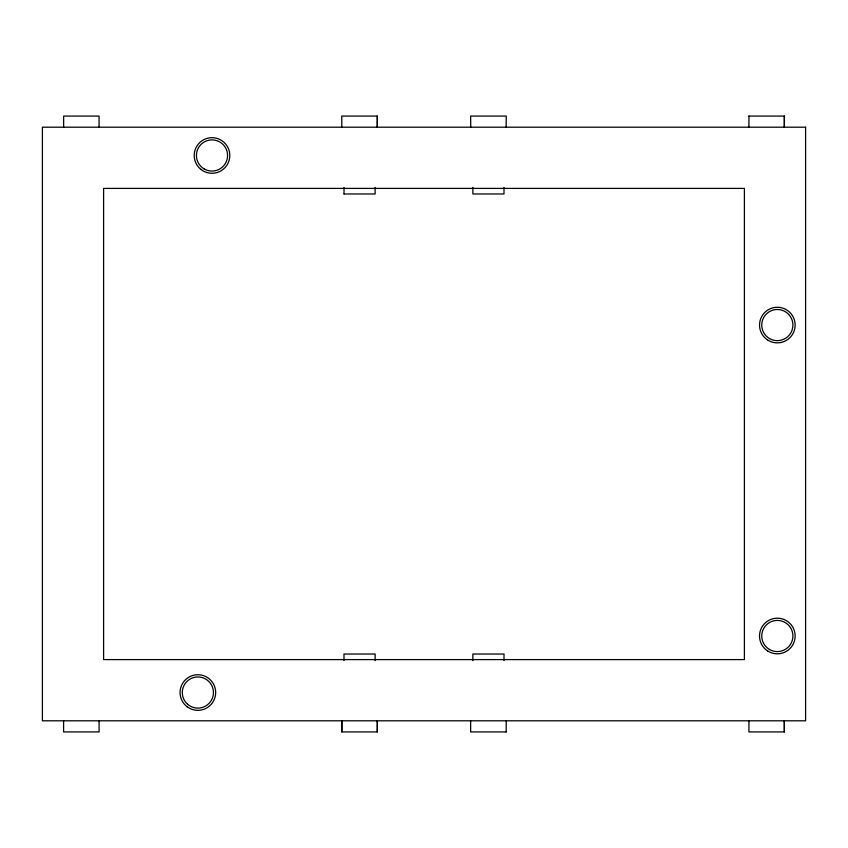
<?xml version="1.0" encoding="UTF-8"?>
<svg xmlns="http://www.w3.org/2000/svg" width="848" height="848" viewBox="0 0 848 848"><rect width="100%" height="100%" fill="white"/><g stroke="black" fill="none" stroke-linecap="round" stroke-linejoin="round"><path stroke-width="1.27" d="M748.89 116.07L784.411 116.07L784.411 127.2M343.991 193.969L375.145 193.969L375.081 187.366M506.235 731.93L470.64 731.93L470.64 720.8M784.336 731.93L784.336 720.8L784.389 731.93L748.911 731.93L748.964 720.8M784.326 116.07L784.326 127.2M748.975 116.07L748.89 127.2M506.129 127.2L506.235 116.07L470.64 116.07L470.735 127.2M506.235 720.8L506.182 731.93M503.998 187.366L503.998 193.969L472.877 193.969L472.877 187.366M503.998 660.634L504.019 654.031L472.855 654.031L472.866 660.634M377.339 127.2L377.339 116.07L341.797 116.07L341.797 127.2M377.371 720.8L377.371 731.93L341.765 731.93L341.765 720.8M377.275 116.07L377.275 127.2M377.265 720.8L377.265 731.93M375.113 660.634L375.145 654.031L343.981 654.031L343.981 660.634M343.991 187.366L344.055 193.969M341.861 720.8L341.861 731.93M99.068 127.2L99.057 116.07L63.632 116.07L63.642 127.2M99.068 720.8L99.11 731.93L63.589 731.93L63.589 720.8M805.6 127.2L42.4 127.2L42.4 720.8L805.6 720.8L805.6 127.2M744.396 188.404L103.604 188.404L103.604 659.596L744.396 659.596L744.396 188.404M187.238 706.819A17.808 17.808 0 0 0 215.551 694.597A17.808 17.808 0 0 0 190.811 676.185A17.808 17.808 0 0 0 187.238 706.819M767.811 651.052A17.808 17.808 0 0 0 795.127 636.721A17.808 17.808 0 0 0 769.062 620.227A17.808 17.808 0 0 0 767.811 651.052M767.398 339.836A17.808 17.808 0 0 0 795.095 326.289A17.808 17.808 0 0 0 769.507 309.075A17.808 17.808 0 0 0 767.398 339.836M200.902 169.388A17.808 17.808 0 0 0 229.607 158.12A17.808 17.808 0 0 0 205.492 138.892A17.808 17.808 0 0 0 200.902 169.388M769.539 649.494A15.582 15.582 0 0 0 792.912 636A15.582 15.582 0 0 0 769.539 622.506A15.582 15.582 0 0 0 769.539 649.494M204.209 168.964A15.582 15.582 0 0 0 227.582 155.47A15.582 15.582 0 0 0 204.209 141.976A15.582 15.582 0 0 0 204.209 168.964M769.539 338.564A15.582 15.582 0 0 0 792.912 325.07A15.582 15.582 0 0 0 769.539 311.576A15.582 15.582 0 0 0 769.539 338.564M187.62 704.275A15.582 15.582 0 0 0 213.155 695.53A15.582 15.582 0 0 0 192.825 677.796A15.582 15.582 0 0 0 187.62 704.275"/></g></svg>
